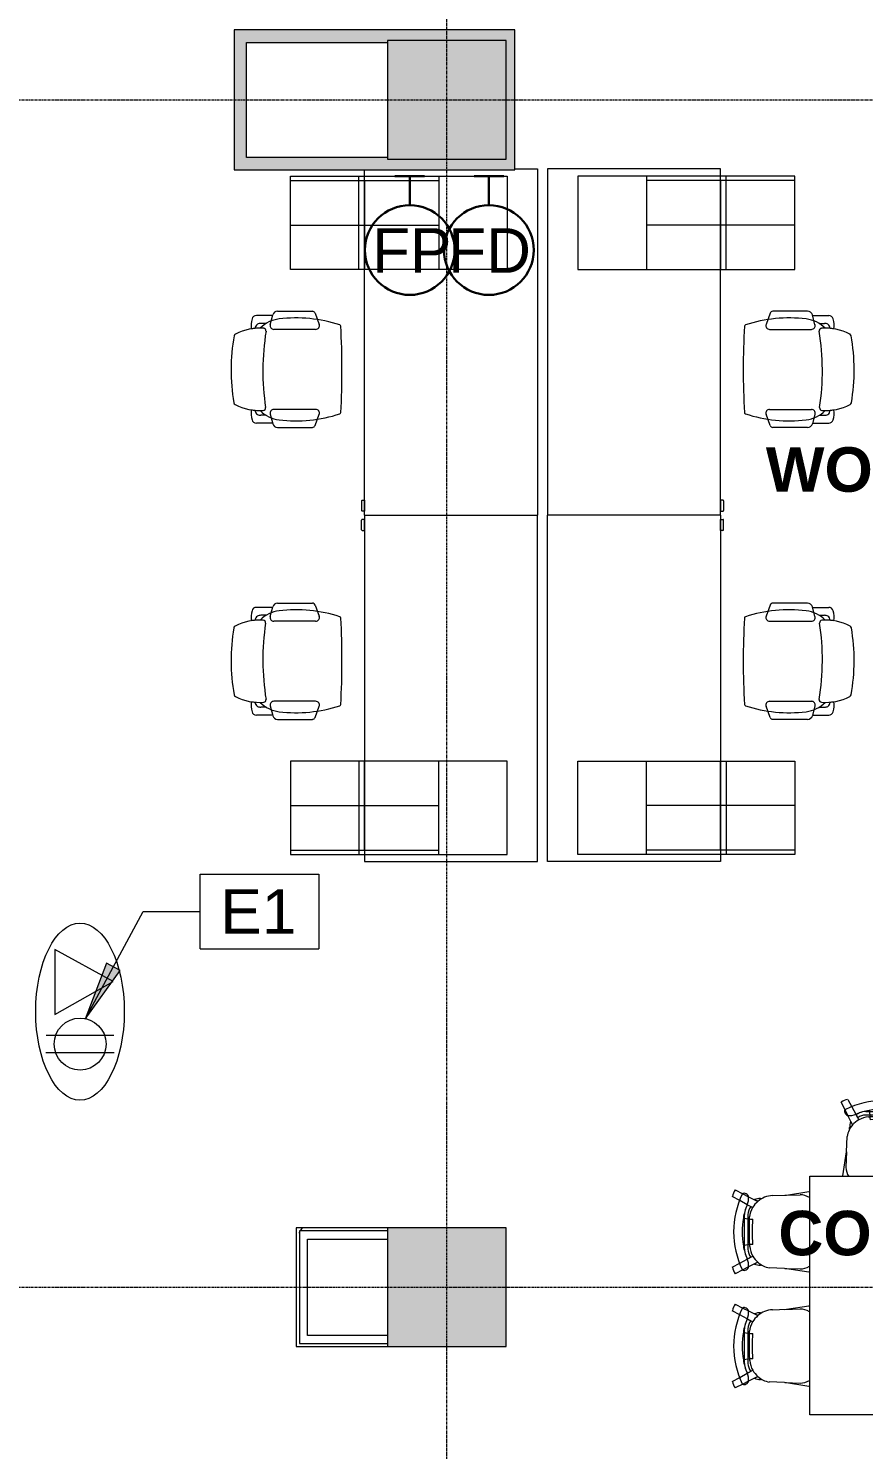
# Model space of a CAD drawing. Header units: inches. Extents: x 2468 to 4886, y -16 to 1381.
# Drawn here: x 4127.4 to 4296.3, y 787.3 to 1074.6 of the extents above; entities that cross this region are included whole.
import ezdxf

# ---------------------------------------------------------------- set-up
doc = ezdxf.new("R2010")
doc.units = ezdxf.units.IN
doc.header["$MEASUREMENT"] = 0
doc.linetypes.add('Grid Line 1_2_', pattern=[0.875, 0.5, -0.125, 0.125, -0.125])
for name, color, linetype, lineweight in [('7200-WISCONSIN-AVE-6TH-FLOOR-031418_dwg', 8, 'Continuous', 9), ('A-ANNO-KEYN', 231, 'Continuous', 9), ('A-ANNO-NOTE', 131, 'Continuous', 30), ('A-AREA-IDEN', 2, 'Continuous', 9), ('A-WALL', 113, 'Continuous', 13), ('A-WALL-PATT', 111, 'Continuous', 13), ('Bb-col', 7, 'Continuous', 9), ('I-FURN', 30, 'Continuous', 9), ('I-WALL', 2, 'Continuous', 13), ('Q-CASE', 31, 'Continuous', 13), ('S-COLS', 52, 'Continuous', 13), ('S-GRID', 1, 'Continuous', 9)]:
    doc.layers.add(name, color=color, linetype=linetype, lineweight=lineweight)
doc.styles.add('Arial', font='arial.ttf', dxfattribs={"height": 9})
doc.styles.add('Swis721 Lt BT', font='swissl.ttf', dxfattribs={"height": 9})
doc.styles.add('Swis721 Lt BT_B', font='', dxfattribs={"height": 9})
doc.styles.get('Swis721 Lt BT_B').set_extended_font_data('Swis721 Lt BT', bold=True)
pattern_1 = [(0, (0, 0), (30.72, 7.68), [1.267, -21.773, 1.267, -21.773, -122.88]), (0, (0, 0), (30.72, 7.68), [-46.08, 1.267, -44.813, 1.267, -21.773, -53.76]), (0, (0, 0), (30.72, 7.68), [-115.2, 1.267, -14.093, 1.267, -37.133]), (120, (11.52, 3.84), (-22.011075, 22.7643), [1.267, -21.773, 1.267, -21.773, -122.88]), (120, (11.52, 3.84), (-22.011075, 22.7643), [-46.08, 1.267, -44.813, 1.267, -21.773, -53.76]), (120, (11.52, 3.84), (-22.011075, 22.7643), [-115.2, 1.267, -14.093, 1.267, -37.133]), (240, (15.36, 19.2), (-8.708925, -30.4443), [1.267, -21.773, 1.267, -21.773, -122.88]), (240, (15.36, 19.2), (-8.708925, -30.4443), [-46.08, 1.267, -44.813, 1.267, -21.773, -53.76]), (240, (15.36, 19.2), (-8.708925, -30.4443), [-115.2, 1.267, -14.093, 1.267, -37.133])]

# ---------------------------------------------------------------- blocks, each defined once
blk = doc.blocks.new('Concrete-Rectangular-Column - 24 x 24-4901126-6TH FLOOR POWER _ SIGNAL')
at = {"layer": 'S-COLS', "lineweight": 9}
blk.add_hatch(color=7, dxfattribs=at).paths.add_polyline_path([(-12, -12), (12, -12), (12, 12), (-12, 12), (-12, 8.85)], flags=0)
at = {"layer": 'S-COLS', "color": 8, "lineweight": 20}
for p, q in [((12, 12), (-12, 12)), ((-12, 12), (-12, -12)), ((12, -12), (12, 12)), ((-12, -12), (12, -12))]:
    blk.add_line(p, q, dxfattribs=at)
blk = doc.blocks.new('Steelcase - Migration - Desk - Rectangular - 35D x 70W-V48-6TH FLOOR POWER _ SIGNAL')
at = {"layer": 'I-FURN'}
for p, q in [((-29, 23.78), (-29, -11.22)), ((-29, 23.78), (40.83, 23.78)), ((-28.17, 23.78), (-28.17, 24.28)), ((-25.96, 23.78), (-28.17, 23.78)), ((-26.08, 24.39), (-28.04, 24.39)), ((-25.96, 24.27), (-25.96, 23.78)), ((41, -6.61), (41, -11.22)), ((41, -11.22), (-29, -11.22))]:
    blk.add_line(p, q, dxfattribs=at)
for centre, radius, start, end in [((-28.04, 24.26), 0.134, 90, 172.4571), ((-26.08, 24.27), 0.123, 0, 90)]:
    blk.add_arc(centre, radius, start, end, dxfattribs=at)
blk = doc.blocks.new('Steelcase - Seating - Gesture - Work Chair - Wrapp Back - 4D Arm_Caster-5396557-6TH FLOOR POWER _ SIGNAL')
at = {"layer": 'I-FURN'}
for p, q in [((-11.35, -5.44), (-9.09, -4.62)), ((-8.09, -5.32), (-8.09, -13.79)), ((8.09, -5.32), (8.09, -13.79)), ((11.35, -5.44), (9.09, -4.62)), ((-11.74, -13.02), (-11.74, -5.99)), ((11.74, -13.02), (11.74, -5.99)), ((-9.03, -14.51), (-10.99, -13.99)), ((-10.89, -14.02), (-10.89, -17.31)), ((9.03, -14.51), (10.99, -13.99)), ((10.89, -14.02), (10.89, -17.31)), ((-9.29, -15.33), (-9.29, -16.44)), ((9.29, -15.33), (9.29, -16.44))]:
    blk.add_line(p, q, dxfattribs=at)
for centre, radius, start, end in [((0.1, -169.98), 169.98, 87.0931, 92.9746), ((18.38, -9.32), 28.78, 162.0109, 186.7596), ((-8.71, -0.53), 0.3, 92.9746, 162.0109), ((8.7, -0.52), 0.3, 18.0109, 87.0931), ((-18.38, -9.32), 28.78, 353.2404, 18.0109), ((-11.15, -5.99), 0.585, 110, 180), ((-8.84, -5.32), 0.75, 0, 110), ((8.84, -5.32), 0.75, 70, 180), ((11.15, -5.99), 0.585, 360, 70), ((-10.74, -13.02), 1, 180, 255), ((-3.71, -11.94), 6.53, 186.7596, 225.1575), ((-8.84, -13.79), 0.75, 255, 360), ((8.84, -13.79), 0.75, 180, 285), ((3.71, -11.94), 6.53, 314.8425, 353.2404), ((10.74, -13.02), 1, 285, 360), ((-7.97, -16.44), 1.32, 180, 209.7381), ((-8.34, -16.66), 0.896, 209.7381, 274.2583), ((2.78, -16.57), 11.1, 176.1226, 206.6121), ((-7.79, -15.86), 0.5, 80.8589, 176.1226), ((0.29, 34.42), 50.42, 260.8589, 278.4768), ((-2.78, -16.57), 11.1, 332.9816, 3.3879), ((7.8, -15.95), 0.5, 3.3879, 98.4768), ((8.34, -16.66), 0.896, 265.7417, 330.2619), ((7.97, -16.44), 1.32, 330.2619, 0), ((-9.98, -17.31), 0.911, 180, 255.8268), ((-8.73, -12.36), 6.02, 255.8268, 275.2693), ((2.78, -16.57), 11.1, 185.052, 189.1422), ((-2.78, -16.57), 11.1, 350.8578, 354.948), ((8.73, -12.36), 6.02, 264.7307, 284.1732), ((9.98, -17.31), 0.911, 284.1732, 0), ((-6.7, -21.32), 0.5, 206.6121, 259.8217), ((0.18, 16.95), 39.38, 259.8217, 279.6026), ((6.66, -21.39), 0.5, 279.6026, 332.9816)]:
    blk.add_arc(centre, radius, start, end, dxfattribs=at)
blk = doc.blocks.new('Steelcase - Universal Laminate Storage - Lateral File - 1 High - Open - 18 7_8D x 30W-5396558-6TH FLOOR POWER _ SIGNAL')
at = {"layer": 'I-FURN'}
for p, q in [((0, -0.88), (0, 0)), ((0, 0), (1.15, 0)), ((1.15, 0), (16.14, 0)), ((16.14, 0), (30, 0)), ((30, 0), (30, -18.88)), ((0, -18.88), (0, -0.88)), ((1.15, -18.88), (0, -18.88)), ((16.14, -18.88), (1.15, -18.88)), ((30, -18.88), (16.14, -18.88))]:
    blk.add_line(p, q, dxfattribs=at)
blk = doc.blocks.new('Steelcase - Universal Laminate Storage - Lateral File - 1_5 High - Drawer_Drawer - 18 7_8D x 30W-5396559-6TH FLOOR POWER _ SIGNAL')
at = {"layer": 'I-FURN'}
for p, q in [((0, -0.88), (0, 0)), ((0, 0), (15.01, 0)), ((15.01, 0), (30, 0)), ((30, 0), (30, -0.88)), ((0, -18.88), (0, -0.88)), ((30, -0.88), (30, -18.88)), ((15.01, -18.88), (0, -18.88)), ((30, -18.88), (15.01, -18.88))]:
    blk.add_line(p, q, dxfattribs=at)
blk = doc.blocks.new('Steelcase - Universal Storage - Cushion Top - Basic - Lateral File - 18__ D x 30__ W-5396560-6TH FLOOR POWER _ SIGNAL')
at = {"layer": 'I-FURN'}
for p, q in [((0, -18), (0, 0)), ((0, 0), (15.01, 0)), ((15, 0), (15, -18)), ((15.01, 0), (30, 0)), ((30, 0), (30, -18)), ((0, -9), (15.01, -9)), ((15.01, -9), (30, -9)), ((15.01, -18), (0, -18)), ((30, -18), (15.01, -18))]:
    blk.add_line(p, q, dxfattribs=at)
blk = doc.blocks.new('Steelcase - Migration - Desk - Rectangular - 35D x 70W-V32-6TH FLOOR POWER _ SIGNAL')
at = {"layer": 'I-FURN'}
for p, q in [((-29, -23.78), (-29, 11.22)), ((41, 11.22), (-29, 11.22)), ((41, -23.78), (41, 11.22)), ((-29, -23.78), (41, -23.78)), ((-25.96, -23.78), (-28.17, -23.78)), ((-28.17, -23.78), (-28.17, -24.28)), ((-26.08, -24.39), (-28.04, -24.39)), ((-25.96, -24.27), (-25.96, -23.78))]:
    blk.add_line(p, q, dxfattribs=at)
for centre, radius, start, end in [((-28.04, -24.26), 0.134, 187.5429, 270), ((-26.08, -24.27), 0.123, 270, 0)]:
    blk.add_arc(centre, radius, start, end, dxfattribs=at)
blk = doc.blocks.new('Steelcase - Seating - Gesture - Work Chair - Wrapp Back - 4D Arm_Caster-5396452-6TH FLOOR POWER _ SIGNAL')
at = {"layer": 'I-FURN'}
for p, q in [((-10.89, 14.02), (-10.89, 17.31)), ((10.89, 14.02), (10.89, 17.31)), ((-9.03, 14.51), (-10.99, 13.99)), ((-9.29, 15.33), (-9.29, 16.44)), ((9.03, 14.51), (10.99, 13.99)), ((9.29, 15.33), (9.29, 16.44)), ((-11.74, 13.02), (-11.74, 5.99)), ((-8.09, 5.32), (-8.09, 13.79)), ((8.09, 5.32), (8.09, 13.79)), ((11.74, 13.02), (11.74, 5.99)), ((-11.35, 5.44), (-9.09, 4.62)), ((11.35, 5.44), (9.09, 4.62))]:
    blk.add_line(p, q, dxfattribs=at)
for centre, radius, start, end in [((2.78, 16.57), 11.1, 153.3879, 183.8774), ((-6.7, 21.32), 0.5, 100.1783, 153.3879), ((0.18, -16.95), 39.38, 80.3974, 100.1783), ((6.66, 21.39), 0.5, 27.0184, 80.3974), ((-2.78, 16.57), 11.1, 356.6121, 27.0184), ((-9.98, 17.31), 0.911, 104.1732, 180), ((-8.73, 12.36), 6.02, 84.7307, 104.1732), ((-8.34, 16.66), 0.896, 85.7417, 150.2619), ((2.78, 16.57), 11.1, 170.8578, 174.948), ((8.73, 12.36), 6.02, 75.8268, 95.2693), ((-2.78, 16.57), 11.1, 5.052, 9.1422), ((8.34, 16.66), 0.896, 29.7381, 94.2583), ((9.98, 17.31), 0.911, 360, 75.8268), ((-3.71, 11.94), 6.53, 134.8425, 173.2404), ((-7.97, 16.44), 1.32, 150.2619, 180), ((-8.84, 13.79), 0.75, 0, 105), ((-7.79, 15.86), 0.5, 183.8774, 279.1411), ((0.29, -34.42), 50.42, 81.5232, 99.1411), ((7.8, 15.95), 0.5, 261.5232, 356.6121), ((8.84, 13.79), 0.75, 75, 180), ((3.71, 11.94), 6.53, 6.7596, 45.1575), ((7.97, 16.44), 1.32, 360, 29.7381), ((-10.74, 13.02), 1, 105, 180), ((18.38, 9.32), 28.78, 173.2404, 197.9891), ((-18.38, 9.32), 28.78, 341.9891, 6.7596), ((10.74, 13.02), 1, 0, 75), ((-11.15, 5.99), 0.585, 180, 250), ((11.15, 5.99), 0.585, 290, 0), ((-8.84, 5.32), 0.75, 250, 360), ((8.84, 5.32), 0.75, 180, 290), ((-8.71, 0.53), 0.3, 197.9891, 267.0254), ((0.1, 169.98), 169.98, 267.0254, 272.9069), ((8.7, 0.52), 0.3, 272.9069, 341.9891)]:
    blk.add_arc(centre, radius, start, end, dxfattribs=at)
blk = doc.blocks.new('Steelcase - Universal Laminate Storage - Lateral File - 1 High - Open - 18 7_8D x 30W-5396453-6TH FLOOR POWER _ SIGNAL')
at = {"layer": 'I-FURN'}
for p, q in [((1.15, 18.88), (0, 18.88)), ((0, 18.88), (0, 0.88)), ((16.14, 18.88), (1.15, 18.88)), ((30, 18.88), (16.14, 18.88)), ((30, 0), (30, 18.88)), ((0, 0.88), (0, 0)), ((0, 0), (1.15, 0)), ((1.15, 0), (16.14, 0)), ((16.14, 0), (30, 0))]:
    blk.add_line(p, q, dxfattribs=at)
blk = doc.blocks.new('Steelcase - Universal Laminate Storage - Lateral File - 1_5 High - Drawer_Drawer - 18 7_8D x 30W-5396454-6TH FLOOR POWER _ SIGNAL')
at = {"layer": 'I-FURN'}
for p, q in [((15.01, 18.88), (0, 18.88)), ((0, 18.88), (0, 0.88)), ((30, 18.88), (15.01, 18.88)), ((30, 0.88), (30, 18.88)), ((0, 0.88), (0, 0)), ((0, 0), (15.01, 0)), ((15.01, 0), (30, 0)), ((30, 0), (30, 0.88))]:
    blk.add_line(p, q, dxfattribs=at)
blk = doc.blocks.new('Steelcase - Universal Storage - Cushion Top - Basic - Lateral File - 18__ D x 30__ W-5396455-6TH FLOOR POWER _ SIGNAL')
at = {"layer": 'I-FURN'}
for p, q in [((15.01, 18), (0, 18)), ((0, 18), (0, 0)), ((15, 0), (15, 18)), ((30, 18), (15.01, 18)), ((30, 0), (30, 18)), ((0, 9), (15.01, 9)), ((15.01, 9), (30, 9)), ((0, 0), (15.01, 0)), ((15.01, 0), (30, 0))]:
    blk.add_line(p, q, dxfattribs=at)
blk = doc.blocks.new('Steelcase - Migration - Desk - Rectangular - 35D x 70W-5396555-6TH FLOOR POWER _ SIGNAL')
at = {"layer": 'I-FURN'}
for p, q in [((-29, 23.78), (-29, -11.22)), ((-29, 23.78), (41, 23.78)), ((-28.17, 23.78), (-28.17, 24.28)), ((-25.96, 23.78), (-28.17, 23.78)), ((-26.08, 24.39), (-28.04, 24.39)), ((-25.96, 24.27), (-25.96, 23.78)), ((41, 23.78), (41, -11.22)), ((41, -11.22), (-29, -11.22))]:
    blk.add_line(p, q, dxfattribs=at)
for centre, radius, start, end in [((-28.04, 24.26), 0.134, 90, 172.4571), ((-26.08, 24.27), 0.123, 0, 90)]:
    blk.add_arc(centre, radius, start, end, dxfattribs=at)
blk = doc.blocks.new('Seating-Bar_Stool-Teknion-STJB_Juntura_Wood-R2013 - With Back_ Wood Seat-V74-6TH FLOOR POWER _ SIGNAL')
at = {"layer": 'I-FURN'}
for p, q in [((-8.16, 6.31), (-8.16, 6.39)), ((-7.44, 1.82), (-8.16, 6.31)), ((8.16, 6.31), (7.38, 1.41)), ((8.16, 6.39), (8.16, 6.31)), ((-7.39, 1.45), (-7.5, 4.56)), ((7.39, 1.45), (7.5, 4.56)), ((-7.33, -1.06), (-7.44, 1.82)), ((7.38, 1.41), (7.26, -1.69)), ((-7.1, -5.88), (-6.16, -4.01)), ((-6.75, -3.45), (-6.75, -3.16)), ((-6.16, -4.01), (-6.51, -4.7)), ((-4.9, -5.08), (-5.49, -6.15)), ((-5.44, -6.06), (-5.1, -5.44)), ((-2.6, -5.67), (-3, -5.67)), ((2.34, -5.67), (-2.6, -5.67)), ((2.94, -5.62), (2.6, -5.65)), ((5.51, -6.15), (4.9, -5.03)), ((5.12, -5.42), (5.46, -6.05)), ((6.5, -4.69), (6.16, -4.01)), ((6.16, -4.01), (7.1, -5.88)), ((6.75, -3.17), (6.75, -3.45)), ((-8.46, -8.57), (-7.69, -7.05)), ((-7.69, -7.04), (-7.1, -5.88)), ((-6.32, -7.65), (-7.15, -9.16)), ((-5.49, -6.15), (-6.32, -7.65)), ((-3.5, -6), (-2.63, -6)), ((-2.77, -6.7), (-3.5, -6.7)), ((2.75, -6.7), (-2.75, -6.7)), ((-2.63, -6), (2.63, -6)), ((2.63, -6), (3.5, -6)), ((3.5, -6.7), (2.77, -6.7)), ((6.33, -7.65), (5.51, -6.15)), ((7.15, -9.16), (6.33, -7.65)), ((7.1, -5.88), (7.69, -7.04)), ((7.69, -7.05), (8.46, -8.57))]:
    blk.add_line(p, q, dxfattribs=at)
for centre, radius, start, end in [((-4.13, 4.57), 3.36, 146.6198, 180.1388), ((4.13, 4.57), 3.36, 359.8612, 33.3802), ((-2.57, -0.87), 4.77, 182.2355, 221.1441), ((2.57, -0.87), 4.77, 318.8559, 350.1006), ((-2.57, -0.87), 4.77, 208.6502, 221.1441), ((-3.5, -3.45), 3.25, 180, 202.4857), ((-1.12, 0.63), 6.85, 222.6086, 236.4598), ((-3.5, -3.45), 2.55, 231.176, 270), ((-2.57, -0.92), 4.77, 240.7089, 264.8137), ((-10.39, -4.95), 7.84, 345.4356, 359.3174), ((0, 28.03), 33.18, 265.5798, 274.4217), ((0.03, 27.43), 33.18, 273.9831, 274.4202), ((10.39, -4.95), 7.84, 180.6821, 194.5644), ((2.57, -0.87), 4.77, 274.4202, 299.2766), ((3.5, -3.45), 2.55, 270, 309.3961), ((2.57, -0.87), 4.77, 299.2766, 318.8559), ((2.57, -0.87), 4.77, 318.8559, 331.2128), ((3.5, -3.45), 3.25, 337.6283, 0), ((-6.4, -5.71), 3.53, 234.2631, 257.6731), ((-7.3, -6.75), 0.496, 156.7829, 232.2707), ((-6.29, -7.19), 1.6, 125.2289, 156.7829), ((0, 8.45), 17.35, 244.0083, 270), ((-6.91, -9.69), 3.82, 66.7519, 94.4567), ((-3.5, -3.45), 3.25, 233.3341, 242.6244), ((-1.18, 3.66), 10.71, 246.7519, 261.2481), ((-3.5, -3.45), 3.25, 242.6244, 258.8135), ((-3.5, -3.45), 3.25, 259.1518, 270), ((0, 8.91), 16.08, 259.9388, 280.0612), ((0, 8.45), 17.35, 270, 295.9917), ((1.18, 3.66), 10.71, 278.7519, 293.2481), ((3.5, -3.45), 3.25, 270, 281.2625), ((3.5, -3.45), 3.25, 281.2625, 297.2698), ((3.5, -3.45), 3.25, 297.2698, 307.0519), ((6.91, -9.69), 3.82, 85.5433, 113.2481), ((6.4, -5.71), 3.53, 282.3269, 305.7369), ((6.29, -7.19), 1.6, 23.2171, 54.7711), ((7.3, -6.75), 0.496, 307.7291, 23.2171)]:
    blk.add_arc(centre, radius, start, end, dxfattribs=at)
blk = doc.blocks.new('Seating-Bar_Stool-Teknion-STJB_Juntura_Wood-R2013 - With Back_ Wood Seat-V75-6TH FLOOR POWER _ SIGNAL')
at = {"layer": 'I-FURN'}
for p, q in [((-8.16, 6.31), (-8.17, 6.53)), ((-7.44, 1.82), (-8.16, 6.31)), ((-7.02, 6.53), (-6.98, 6.36)), ((6.98, 6.37), (7.02, 6.53)), ((8.16, 6.31), (7.38, 1.41)), ((8.17, 6.53), (8.16, 6.31)), ((-7.39, 1.45), (-7.5, 4.56)), ((7.39, 1.45), (7.5, 4.56)), ((-7.33, -1.06), (-7.44, 1.82)), ((7.38, 1.41), (7.26, -1.69)), ((-7.1, -5.88), (-6.16, -4.01)), ((-6.75, -3.45), (-6.75, -3.16)), ((-6.16, -4.01), (-6.51, -4.7)), ((-4.9, -5.08), (-5.49, -6.15)), ((-5.44, -6.06), (-5.1, -5.44)), ((-2.6, -5.67), (-3, -5.67)), ((2.34, -5.67), (-2.6, -5.67)), ((2.94, -5.62), (2.6, -5.65)), ((5.51, -6.15), (4.9, -5.03)), ((5.12, -5.42), (5.46, -6.05)), ((6.5, -4.69), (6.16, -4.01)), ((6.16, -4.01), (7.1, -5.88)), ((6.75, -3.17), (6.75, -3.45)), ((-8.46, -8.57), (-7.69, -7.05)), ((-7.69, -7.04), (-7.1, -5.88)), ((-6.32, -7.65), (-7.15, -9.16)), ((-5.49, -6.15), (-6.32, -7.65)), ((-3.5, -6), (-2.63, -6)), ((-2.77, -6.7), (-3.5, -6.7)), ((2.75, -6.7), (-2.75, -6.7)), ((-2.63, -6), (2.63, -6)), ((2.63, -6), (3.5, -6)), ((3.5, -6.7), (2.77, -6.7)), ((6.33, -7.65), (5.51, -6.15)), ((7.15, -9.16), (6.33, -7.65)), ((7.1, -5.88), (7.69, -7.04)), ((7.69, -7.05), (8.46, -8.57))]:
    blk.add_line(p, q, dxfattribs=at)
for centre, radius, start, end in [((-4.13, 4.57), 3.36, 146.6198, 180.1388), ((-3.52, 4.44), 3.96, 147.9777, 150.9454), ((3.52, 4.43), 3.96, 29.2375, 32.0827), ((4.13, 4.57), 3.36, 359.8612, 33.3802), ((-2.57, -0.87), 4.77, 182.2355, 221.1441), ((2.57, -0.87), 4.77, 318.8559, 350.1006), ((-2.57, -0.87), 4.77, 208.6502, 221.1441), ((-3.5, -3.45), 3.25, 180, 202.4857), ((-1.12, 0.63), 6.85, 222.6086, 236.4598), ((-3.5, -3.45), 2.55, 231.176, 270), ((-2.57, -0.92), 4.77, 240.7089, 264.8137), ((-10.39, -4.95), 7.84, 345.4356, 359.3174), ((0, 28.03), 33.18, 265.5798, 274.4217), ((0.03, 27.43), 33.18, 273.9831, 274.4202), ((10.39, -4.95), 7.84, 180.6821, 194.5644), ((2.57, -0.87), 4.77, 274.4202, 299.2766), ((3.5, -3.45), 2.55, 270, 309.3961), ((2.57, -0.87), 4.77, 299.2766, 318.8559), ((2.57, -0.87), 4.77, 318.8559, 331.2128), ((3.5, -3.45), 3.25, 337.6283, 0), ((-6.4, -5.71), 3.53, 234.2631, 257.6731), ((-7.3, -6.75), 0.496, 156.7829, 232.2707), ((-6.29, -7.19), 1.6, 125.2289, 156.7829), ((0, 8.45), 17.35, 244.0083, 270), ((-6.91, -9.69), 3.82, 66.7519, 94.4567), ((-3.5, -3.45), 3.25, 233.3341, 242.6244), ((-1.18, 3.66), 10.71, 246.7519, 261.2481), ((-3.5, -3.45), 3.25, 242.6244, 258.8135), ((-3.5, -3.45), 3.25, 259.1518, 270), ((0, 8.91), 16.08, 259.9388, 280.0612), ((0, 8.45), 17.35, 270, 295.9917), ((1.18, 3.66), 10.71, 278.7519, 293.2481), ((3.5, -3.45), 3.25, 270, 281.2625), ((3.5, -3.45), 3.25, 281.2625, 297.2698), ((3.5, -3.45), 3.25, 297.2698, 307.0519), ((6.91, -9.69), 3.82, 85.5433, 113.2481), ((6.4, -5.71), 3.53, 282.3269, 305.7369), ((6.29, -7.19), 1.6, 23.2171, 54.7711), ((7.3, -6.75), 0.496, 307.7291, 23.2171)]:
    blk.add_arc(centre, radius, start, end, dxfattribs=at)
blk = doc.blocks.new('counter at open work - counter at open work-6267093-6TH FLOOR POWER _ SIGNAL')
at = {"layer": 'Q-CASE', "lineweight": 9}
for p, q in [((4285.43, 842.54), (4440, 842.54)), ((4285.43, 794.3), (4285.43, 842.54)), ((4440, 842.54), (4440, 830.12)), ((4440, 806.12), (4440, 794.3)), ((4440, 794.3), (4285.43, 794.3))]:
    blk.add_line(p, q, dxfattribs=at)
blk = doc.blocks.new('7200-WISCONSIN-AVE-6TH-FLOOR-031418_dwg-5450642-6TH FLOOR POWER _ SIGNAL')
at = {"layer": 'Bb-col'}
blk.add_line((4224, 832.13), (4200, 832.13), dxfattribs=at)
blk = doc.blocks.new('Keynote Tag - Keynote Number - Boxed-135510-6TH FLOOR POWER _ SIGNAL')
at = {"layer": 'A-ANNO-KEYN'}
for p, q in [((-0.125, -0.0792), (-0.125, 0.0781)), ((-0.125, 0.0781), (0.125, 0.0781)), ((0.125, 0.0781), (0.125, -0.0792)), ((-0.125, -0.0792), (0.125, -0.0792))]:
    blk.add_line(p, q, dxfattribs=at)

msp = doc.modelspace()

# ---------------------------------------------------------------- hatches: boundary and pattern name
at = {"layer": 'A-ANNO-KEYN'}
msp.add_hatch(color=256, dxfattribs=at).paths.add_polyline_path([(4138.83, 874.28), (4145.9, 884.11), (4143.12, 885.6)], flags=0)
at = {"layer": 'A-WALL-PATT', "lineweight": 9}
for points in [[(4195.36, 1071.75), (4200, 1071.75), (4200, 1072.12), (4223.25, 1072.12), (4223.25, 1074.25), (4169, 1074.25), (4169, 1071.75), (4194.21, 1071.75)], [(4169, 1045.98), (4171.5, 1045.98), (4171.5, 1071.75), (4169, 1071.75), (4169, 1048.48)], [(4225.75, 1045.98), (4225.75, 1074.25), (4223.25, 1074.25), (4223.25, 1072.12), (4224, 1072.12), (4224, 1048.12), (4223.25, 1048.12), (4223.25, 1045.98), (4224.21, 1045.98)], [(4207.03, 1045.98), (4223.25, 1045.98), (4223.25, 1048.12), (4200, 1048.12), (4200, 1048.48), (4171.5, 1048.48), (4171.5, 1045.98), (4195.36, 1045.98)]]:
    msp.add_hatch(color=7, dxfattribs=at).paths.add_polyline_path(points, flags=0)
h = msp.add_hatch(dxfattribs=at)
h.set_pattern_fill('FP_1', color=256, style=0, pattern_type=2)
h.set_pattern_definition(pattern_1)
h.paths.add_polyline_path([(4181.55, 808.74), (4182.18, 808.74), (4182.18, 832.12), (4181.55, 832.12), (4181.55, 808.76)], flags=0)
h = msp.add_hatch(dxfattribs=at)
h.set_pattern_fill('FP_1', color=256, style=0, pattern_type=2)
h.set_pattern_definition(pattern_1)
h.paths.add_polyline_path([(4200, 831.49), (4200, 832.12), (4182.18, 832.12), (4182.18, 831.49), (4195.36, 831.49)], flags=0)

# ---------------------------------------------------------------- linework, layer by layer
at = {"layer": 'A-ANNO-KEYN'}
for p, q in [((4138.83, 874.28), (4150.54, 896.08)), ((4150.54, 896.08), (4162.09, 896.08)), ((4143.12, 885.6), (4138.83, 874.28)), ((4145.9, 884.11), (4143.12, 885.6)), ((4138.83, 874.28), (4145.9, 884.11))]:
    msp.add_line(p, q, dxfattribs=at)
at = {"layer": 'A-ANNO-NOTE'}
for p, q in [((4201.5, 1044.7), (4207.5, 1044.7)), ((4204.5, 1044.7), (4204.5, 1038.84)), ((4217.5, 1044.7), (4223.5, 1044.7)), ((4220.5, 1044.7), (4220.5, 1038.84))]:
    msp.add_line(p, q, dxfattribs=at)
at = {"layer": 'A-ANNO-NOTE', "lineweight": 9}
for p, q in [((4132.7, 888.4), (4132.7, 875.27)), ((4144.51, 881.95), (4132.7, 888.4)), ((4132.7, 875.27), (4144.51, 881.95)), ((4144.62, 871.01), (4130.96, 871.01)), ((4144.72, 867.52), (4130.85, 867.52))]:
    msp.add_line(p, q, dxfattribs=at)
at = {"layer": 'A-ANNO-NOTE'}
for centre in [(4204.5, 1029.77), (4220.5, 1029.77)]:
    msp.add_circle(centre, 9.07, dxfattribs=at)
at = {"layer": 'A-ANNO-NOTE', "lineweight": 9}
msp.add_circle((4137.82, 869.27), 5.25, dxfattribs=at)
msp.add_ellipse((4137.79, 875.83), major_axis=(0, 17.9), ratio=0.5, dxfattribs=at)
at = {"layer": 'A-WALL'}
for p, q in [((4182.18, 831.49), (4182.18, 808.74)), ((4200, 831.49), (4182.18, 831.49)), ((4182.18, 808.74), (4200, 808.74))]:
    msp.add_line(p, q, dxfattribs=at)
at = {"layer": 'I-WALL', "color": 8, "lineweight": 20}
for p, q in [((4225.75, 1074.25), (4169, 1074.25)), ((4169, 1074.25), (4169, 1045.98)), ((4171.5, 1071.75), (4200, 1071.75)), ((4171.5, 1048.48), (4171.5, 1071.75)), ((4225.75, 1045.98), (4225.75, 1074.25)), ((4200, 1048.48), (4171.5, 1048.48)), ((4169, 1045.98), (4225.75, 1045.98))]:
    msp.add_line(p, q, dxfattribs=at)
at = {"layer": 'I-WALL'}
for p, q in [((4181.55, 832.12), (4181.55, 808.12)), ((4200, 832.12), (4181.55, 832.12)), ((4183.8, 810.37), (4183.8, 829.87)), ((4183.8, 829.87), (4200, 829.87)), ((4200, 810.37), (4183.8, 810.37)), ((4181.55, 808.12), (4200, 808.12))]:
    msp.add_line(p, q, dxfattribs=at)
at = {"layer": 'S-GRID', "linetype": 'Grid Line 1_2_'}
for p, q in [((4212, -16.1), (4212, 1356.78)), ((2467.88, 1060.12), (4862.49, 1060.12)), ((2467.88, 820.12), (4862.49, 820.12))]:
    msp.add_line(p, q, dxfattribs=at)

# ---------------------------------------------------------------- block references
at = {"layer": '7200-WISCONSIN-AVE-6TH-FLOOR-031418_dwg', "color": 7}
msp.add_blockref('7200-WISCONSIN-AVE-6TH-FLOOR-031418_dwg-5450642-6TH FLOOR POWER _ SIGNAL', (0, 0), dxfattribs=at)
msp.add_blockref('7200-WISCONSIN-AVE-6TH-FLOOR-031418_dwg-5450642-6TH FLOOR POWER _ SIGNAL', (0, 0), dxfattribs=at)
msp.add_blockref('7200-WISCONSIN-AVE-6TH-FLOOR-031418_dwg-5450642-6TH FLOOR POWER _ SIGNAL', (0, 0), dxfattribs=at)
at = {"layer": 'A-ANNO-KEYN', "xscale": 95.99999999999994, "yscale": 95.99999999999994, "zscale": 95.99999999999994}
msp.add_blockref('Keynote Tag - Keynote Number - Boxed-135510-6TH FLOOR POWER _ SIGNAL', (4174.09, 896.13), dxfattribs=at)
at = {"layer": 'I-FURN'}
for name, p, rotation in [('Steelcase - Migration - Desk - Rectangular - 35D x 70W-V48-6TH FLOOR POWER _ SIGNAL', (4219.14, 1005.15), 90.00000000000001), ('Steelcase - Migration - Desk - Rectangular - 35D x 70W-V32-6TH FLOOR POWER _ SIGNAL', (4243.58, 1005.15), 89.99999999999999), ('Steelcase - Universal Laminate Storage - Lateral File - 1 High - Open - 18 7_8D x 30W-5396453-6TH FLOOR POWER _ SIGNAL', (4268.51, 1044.7), 180), ('Steelcase - Universal Laminate Storage - Lateral File - 1_5 High - Drawer_Drawer - 18 7_8D x 30W-5396454-6TH FLOOR POWER _ SIGNAL', (4282.37, 1044.7), 180), ('Steelcase - Universal Storage - Cushion Top - Basic - Lateral File - 18__ D x 30__ W-5396455-6TH FLOOR POWER _ SIGNAL', (4282.37, 1043.82), 180), ('Steelcase - Seating - Gesture - Work Chair - Wrapp Back - 4D Arm_Caster-5396557-6TH FLOOR POWER _ SIGNAL', (4190.78, 1005.65), 270.0000000000002), ('Steelcase - Seating - Gesture - Work Chair - Wrapp Back - 4D Arm_Caster-5396452-6TH FLOOR POWER _ SIGNAL', (4271.95, 1005.65), 269.9999999999998), ('Steelcase - Migration - Desk - Rectangular - 35D x 70W-V32-6TH FLOOR POWER _ SIGNAL', (4219.14, 947.15), 270.0000000000002), ('Steelcase - Migration - Desk - Rectangular - 35D x 70W-5396555-6TH FLOOR POWER _ SIGNAL', (4243.58, 947.15), 269.9999999999997), ('Steelcase - Seating - Gesture - Work Chair - Wrapp Back - 4D Arm_Caster-5396452-6TH FLOOR POWER _ SIGNAL', (4190.78, 946.65), 90.00000000000006), ('Steelcase - Seating - Gesture - Work Chair - Wrapp Back - 4D Arm_Caster-5396557-6TH FLOOR POWER _ SIGNAL', (4271.95, 946.65), 89.99999999999993), ('Steelcase - Universal Laminate Storage - Lateral File - 1 High - Open - 18 7_8D x 30W-5396558-6TH FLOOR POWER _ SIGNAL', (4268.51, 907.6), 180), ('Steelcase - Universal Laminate Storage - Lateral File - 1_5 High - Drawer_Drawer - 18 7_8D x 30W-5396559-6TH FLOOR POWER _ SIGNAL', (4282.37, 907.6), 180), ('Steelcase - Universal Storage - Cushion Top - Basic - Lateral File - 18__ D x 30__ W-5396560-6TH FLOOR POWER _ SIGNAL', (4282.37, 908.48), 180), ('Seating-Bar_Stool-Teknion-STJB_Juntura_Wood-R2013 - With Back_ Wood Seat-V74-6TH FLOOR POWER _ SIGNAL', (4300.22, 848.93), 180), ('Seating-Bar_Stool-Teknion-STJB_Juntura_Wood-R2013 - With Back_ Wood Seat-V75-6TH FLOOR POWER _ SIGNAL', (4278.9, 831.32), 269.9999999999999), ('Seating-Bar_Stool-Teknion-STJB_Juntura_Wood-R2013 - With Back_ Wood Seat-V75-6TH FLOOR POWER _ SIGNAL', (4278.9, 808.23), 269.9999999999999)]:
    msp.add_blockref(name, p, dxfattribs=dict(at, rotation=rotation))
for name, p in [('Steelcase - Universal Laminate Storage - Lateral File - 1_5 High - Drawer_Drawer - 18 7_8D x 30W-5396559-6TH FLOOR POWER _ SIGNAL', (4180.35, 1044.7)), ('Steelcase - Universal Storage - Cushion Top - Basic - Lateral File - 18__ D x 30__ W-5396560-6TH FLOOR POWER _ SIGNAL', (4180.35, 1043.82)), ('Steelcase - Universal Laminate Storage - Lateral File - 1 High - Open - 18 7_8D x 30W-5396558-6TH FLOOR POWER _ SIGNAL', (4194.21, 1044.7)), ('Steelcase - Universal Laminate Storage - Lateral File - 1_5 High - Drawer_Drawer - 18 7_8D x 30W-5396454-6TH FLOOR POWER _ SIGNAL', (4180.35, 907.6)), ('Steelcase - Universal Storage - Cushion Top - Basic - Lateral File - 18__ D x 30__ W-5396455-6TH FLOOR POWER _ SIGNAL', (4180.35, 908.48)), ('Steelcase - Universal Laminate Storage - Lateral File - 1 High - Open - 18 7_8D x 30W-5396453-6TH FLOOR POWER _ SIGNAL', (4194.21, 907.6))]:
    msp.add_blockref(name, p, dxfattribs=at)
at = {"layer": 'Q-CASE', "lineweight": 9}
msp.add_blockref('counter at open work - counter at open work-6267093-6TH FLOOR POWER _ SIGNAL', (0, 0), dxfattribs=at)
at = {"layer": 'S-COLS', "lineweight": 9}
for p in [(4212, 1060.12), (4212, 820.12)]:
    msp.add_blockref('Concrete-Rectangular-Column - 24 x 24-4901126-6TH FLOOR POWER _ SIGNAL', p, dxfattribs=at)

# ---------------------------------------------------------------- texts
at = {"layer": 'A-ANNO-KEYN', "insert": (4166.18, 900.58), "char_height": 9, "width": 18.786, "attachment_point": 1, "style": 'Arial'}
msp.add_mtext('E1', dxfattribs=at)
at = {"layer": 'A-ANNO-NOTE', "lineweight": 9, "char_height": 9, "attachment_point": 1, "style": 'Swis721 Lt BT'}
for s, insert, width in [('FP', (4196.87, 1034.18), 18.18), ('FD', (4212.25, 1034.18), 19.695)]:
    msp.add_mtext(s, dxfattribs=dict(at, insert=insert, width=width))
at = {"layer": 'A-AREA-IDEN', "char_height": 9, "attachment_point": 1, "style": 'Swis721 Lt BT_B'}
for s, insert, width in [('WORKSTATION', (4276.51, 989.91), 109.989), ('COPY/OPEN', (4279.06, 835.57), 89.385)]:
    msp.add_mtext(s, dxfattribs=dict(at, insert=insert, width=width))

doc.saveas('drawing.dxf')
